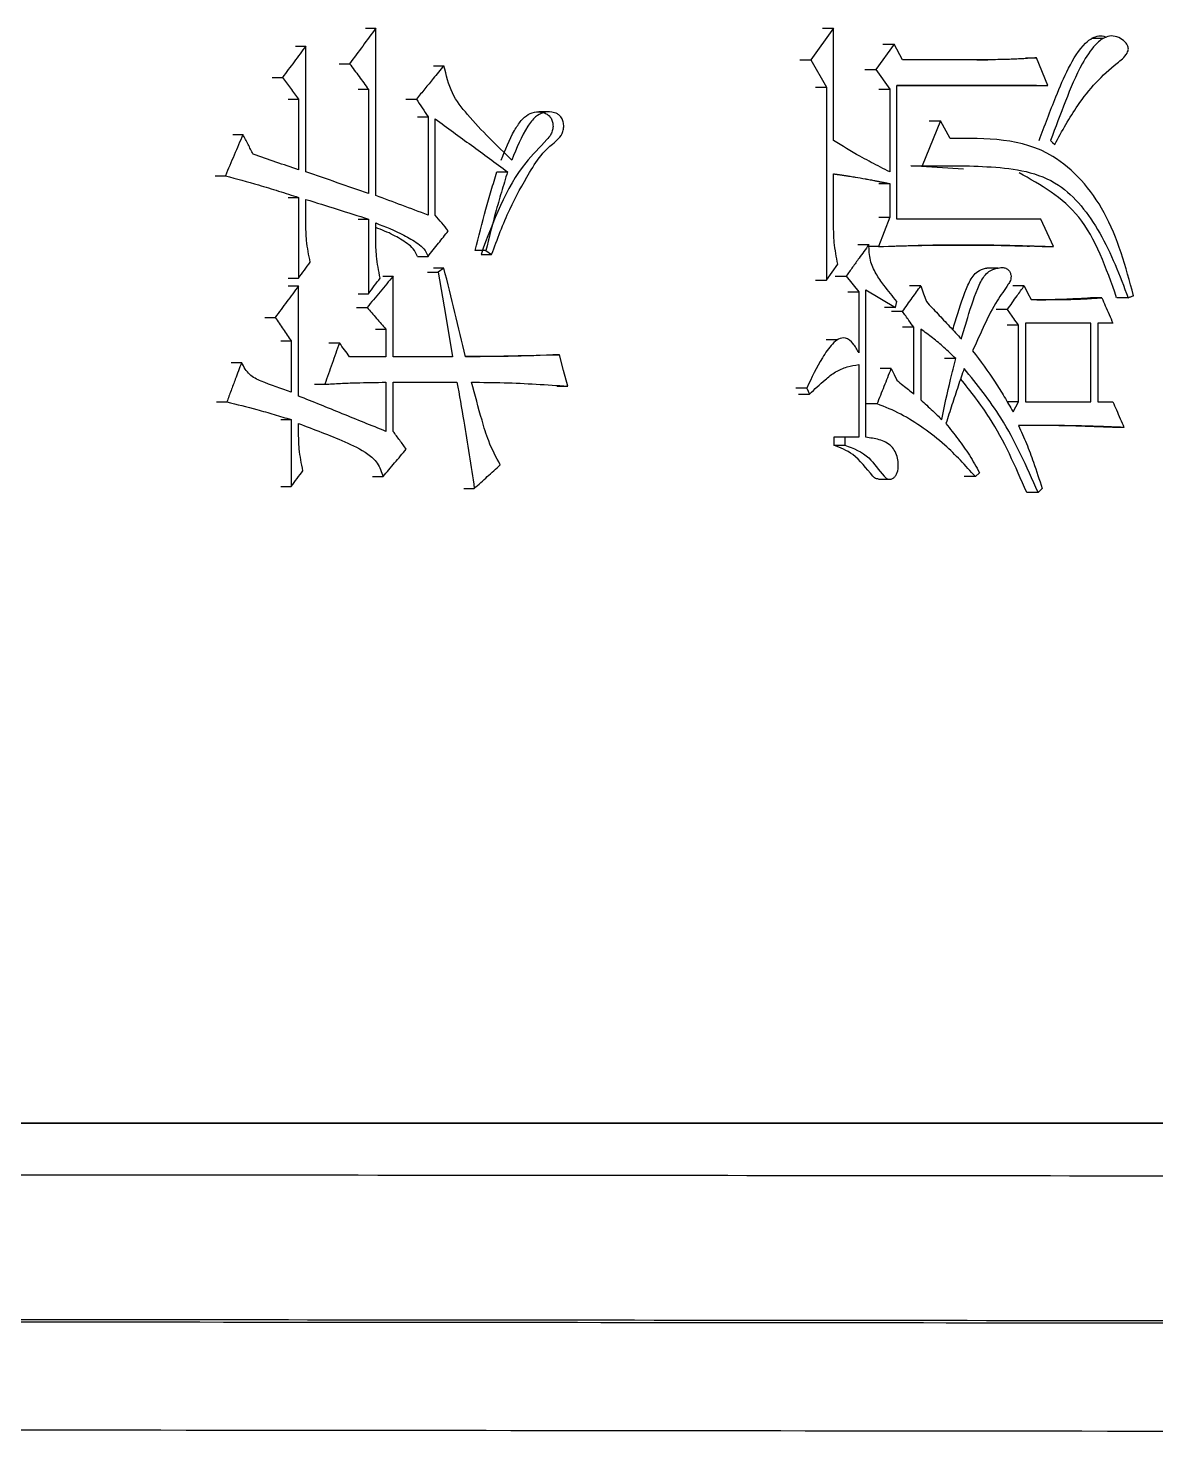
# Model space of a CAD drawing. Header units: millimetres. Extents: x 1852 to 4288, y 681 to 2404.
# Drawn here: x 2945.22 to 2951.42, y 942.27 to 950.06 of the extents above; entities that cross this region are included whole.
import ezdxf

# ---------------------------------------------------------------- set-up
doc = ezdxf.new("R2010")
doc.units = ezdxf.units.MM

msp = doc.modelspace()

# ---------------------------------------------------------------- linework, layer by layer
at = {"color": 7, "linetype": 'Continuous', "lineweight": 25}
for p, q in [((2947.0768, 950.0647), (2947.1342, 950.0647)), ((2947.1342, 949.1452), (2947.1342, 950.0647)), ((2949.6523, 950.0647), (2949.5281, 949.8917)), ((2949.5917, 950.0647), (2949.6523, 950.0647)), ((2949.6523, 949.4481), (2949.6523, 950.0647)), ((2951.134, 950.0081), (2951.0709, 950.008)), ((2946.6926, 949.9674), (2946.7496, 949.9674)), ((2946.7496, 949.2751), (2946.7496, 949.9674)), ((2949.9853, 949.9782), (2949.8848, 949.8376)), ((2949.9242, 949.9782), (2949.9853, 949.9782)), ((2950.0316, 949.8917), (2949.9853, 949.9782)), ((2946.9329, 949.87), (2946.9902, 949.87)), ((2947.4514, 949.8593), (2947.5093, 949.8593)), ((2949.4676, 949.8917), (2949.5281, 949.8917)), ((2949.5281, 949.8917), (2949.6135, 949.7402)), ((2950.5013, 949.8917), (2950.0316, 949.8917)), ((2950.4395, 949.8917), (2950.5013, 949.8917)), ((2950.7073, 949.9025), (2950.7694, 949.9025)), ((2950.8306, 949.751), (2950.7694, 949.9025)), ((2946.5642, 949.7943), (2946.621, 949.7943)), ((2949.8239, 949.8376), (2949.8848, 949.8376)), ((2949.8848, 949.8376), (2949.9621, 949.7294)), ((2947.0942, 949.7294), (2947.0942, 949.1561)), ((2949.553, 949.7402), (2949.6135, 949.7402)), ((2949.6135, 949.7402), (2949.6135, 948.6801)), ((2949.9011, 949.7294), (2949.9621, 949.7294)), ((2949.9621, 949.7294), (2949.9621, 949.2751)), ((2950.0007, 949.751), (2950.8306, 949.751)), ((2950.0007, 949.0155), (2950.0007, 949.751)), ((2950.7681, 949.751), (2950.0007, 949.751)), ((2950.7684, 949.751), (2950.8306, 949.751)), ((2946.6525, 949.6753), (2946.7094, 949.6753)), ((2946.7094, 949.6753), (2946.7094, 949.2859)), ((2947.3001, 949.6753), (2947.3578, 949.6753)), ((2947.3638, 949.5779), (2947.4216, 949.5779)), ((2947.4216, 949.5779), (2947.4216, 949.0371)), ((2947.4615, 949.0371), (2947.4615, 949.5671)), ((2948.0906, 949.6048), (2948.0317, 949.6048)), ((2950.2399, 949.5563), (2950.1397, 949.3075)), ((2950.1785, 949.5563), (2950.2399, 949.5563)), ((2950.2938, 949.459), (2950.2399, 949.5563)), ((2946.3471, 949.4806), (2946.4036, 949.4806)), ((2950.3673, 949.2895), (2950.0781, 949.3075)), ((2950.0784, 949.3075), (2950.1397, 949.3075)), ((2946.2504, 949.2534), (2946.3068, 949.2534)), ((2947.8006, 949.2751), (2947.8589, 949.2751)), ((2949.6523, 948.983), (2949.6523, 949.2643)), ((2949.9011, 949.2102), (2949.9621, 949.2102)), ((2949.9621, 949.2102), (2949.9621, 949.0263)), ((2946.7094, 949.1344), (2946.7094, 948.6909)), ((2946.7496, 948.9938), (2946.7496, 949.1236)), ((2947.0369, 949.0154), (2947.0942, 949.0154)), ((2947.0942, 949.0154), (2947.0942, 948.6044)), ((2947.1342, 948.9073), (2947.1342, 948.9938)), ((2949.9621, 949.0263), (2949.9002, 948.864)), ((2949.9011, 949.0263), (2949.9621, 949.0263)), ((2950.7924, 949.0155), (2950.0007, 949.0155)), ((2950.8612, 948.864), (2950.7924, 949.0155)), ((2947.7399, 948.8424), (2947.6817, 948.8424)), ((2947.7399, 948.8424), (2947.7716, 948.8207)), ((2949.7852, 948.8749), (2949.8461, 948.8749)), ((2949.9002, 948.864), (2949.8393, 948.864)), ((2950.7986, 948.864), (2950.7298, 948.8664)), ((2950.7989, 948.864), (2950.8612, 948.864)), ((2947.3635, 948.8099), (2947.4216, 948.8099)), ((2949.6135, 948.6801), (2949.6756, 948.7667)), ((2947.1726, 948.7017), (2947.2301, 948.7017)), ((2947.2301, 948.2582), (2947.2301, 948.7017)), ((2947.4195, 948.7234), (2947.4774, 948.7234)), ((2947.5093, 948.745), (2947.4514, 948.745)), ((2947.5093, 948.745), (2947.4774, 948.7234)), ((2949.6614, 948.7018), (2949.7221, 948.7018)), ((2949.7221, 948.7018), (2949.7919, 948.6152)), ((2950.5578, 948.7459), (2950.4955, 948.7459)), ((2946.6525, 948.6476), (2946.7094, 948.6476)), ((2946.7094, 948.0419), (2946.7094, 948.6476)), ((2949.553, 948.6801), (2949.6135, 948.6801)), ((2949.7311, 948.6152), (2949.7919, 948.6152)), ((2949.7919, 948.6152), (2949.7919, 948.2799)), ((2949.8306, 948.626), (2949.993, 948.5287)), ((2950.132, 948.6477), (2950.0707, 948.6477)), ((2950.7006, 948.6477), (2950.6385, 948.6477)), ((2947.0289, 948.5287), (2947.0862, 948.5287)), ((2949.993, 948.5287), (2949.932, 948.5287)), ((2949.993, 948.5287), (2950.0007, 948.5611)), ((2951.128, 948.5828), (2951.0654, 948.5828)), ((2946.524, 948.4746), (2946.5808, 948.4746)), ((2950.0316, 948.507), (2949.9705, 948.507)), ((2950.6087, 948.5179), (2950.5467, 948.5179)), ((2947.1327, 948.4097), (2947.1902, 948.4097)), ((2947.1902, 948.4097), (2947.1902, 948.2582)), ((2950.0934, 948.4205), (2950.0322, 948.4205)), ((2950.0934, 948.0527), (2950.0934, 948.4205)), ((2950.132, 948.4097), (2950.132, 948.0203)), ((2950.6699, 948.4313), (2950.608, 948.4313)), ((2950.6699, 948.0095), (2950.6699, 948.4313)), ((2951.0671, 948.4421), (2950.7082, 948.4421)), ((2950.7082, 948.4421), (2950.7082, 948.0095)), ((2951.0043, 948.4421), (2950.7082, 948.4421)), ((2951.0671, 948.4421), (2951.0046, 948.4421)), ((2951.0671, 948.0095), (2951.0671, 948.4421)), ((2951.1889, 948.4421), (2951.1052, 948.4421)), ((2951.1052, 948.4421), (2951.1052, 948.0095)), ((2951.1889, 948.4421), (2951.1262, 948.4421)), ((2946.6124, 948.3448), (2946.6692, 948.3448)), ((2946.6692, 948.3448), (2946.6692, 948.0635)), ((2946.8769, 948.3339), (2946.9341, 948.3339)), ((2949.6733, 948.3511), (2949.6123, 948.3511)), ((2946.3391, 948.2259), (2946.3956, 948.2259)), ((2947.1902, 948.2582), (2946.9902, 948.2582)), ((2947.557, 948.2582), (2947.2301, 948.2582)), ((2947.9494, 948.2641), (2948.0849, 948.269)), ((2948.0849, 948.269), (2948.1439, 948.2691)), ((2949.7919, 948.215), (2949.7919, 947.8147)), ((2950.3245, 948.2474), (2950.263, 948.2474)), ((2949.9698, 948.1933), (2949.9088, 948.1933)), ((2946.7968, 948.1068), (2946.8539, 948.1068)), ((2947.1902, 948.1176), (2947.1902, 947.8472)), ((2947.2301, 948.1176), (2947.5809, 948.1176)), ((2947.2301, 947.8472), (2947.2301, 948.1176)), ((2947.5229, 948.1176), (2947.5809, 948.1176)), ((2948.1326, 948.096), (2948.1913, 948.096)), ((2949.5047, 948.0852), (2949.4443, 948.0852)), ((2949.5047, 948.0852), (2949.5203, 948.0527)), ((2946.2585, 948.0094), (2946.3149, 948.0094)), ((2949.4599, 948.0527), (2949.5203, 948.0527)), ((2950.6699, 948.0095), (2950.608, 948.0095)), ((2950.7082, 948.0095), (2951.0671, 948.0095)), ((2951.1052, 948.0095), (2951.1889, 948.0095)), ((2946.6692, 947.9121), (2946.6692, 947.5443)), ((2946.7094, 947.8472), (2946.7094, 947.8904)), ((2951.2497, 947.8688), (2951.1869, 947.8688)), ((2949.6533, 947.8147), (2949.6533, 947.7715)), ((2949.6533, 947.7715), (2949.7144, 947.7715)), ((2949.7144, 947.8147), (2949.6537, 947.8147)), ((2949.7144, 947.8147), (2949.7144, 947.7715)), ((2949.7919, 947.8147), (2949.7144, 947.8147)), ((2947.1167, 947.5983), (2947.1742, 947.5983)), ((2950.4322, 947.5984), (2950.4552, 947.62)), ((2947.6182, 947.5335), (2947.6763, 947.5335)), ((2949.8989, 947.5837), (2949.9603, 947.5837)), ((2950.7771, 947.5118), (2950.7146, 947.5118)), ((2950.7771, 947.5118), (2950.8, 947.5335))]:
    msp.add_line(p, q, dxfattribs=at)
at = {"color": 7, "linetype": 'Continuous', "lineweight": 25, "flags": 128}
for points in [[(2947.0369, 949.7294), (2947.0654, 949.7294), (2947.0942, 949.7294)], [(2950.8459, 949.4481), (2950.8574, 949.4373), (2950.8688, 949.4265)], [(2946.6525, 949.1344), (2946.6685, 949.1344), (2946.6848, 949.1344), (2946.7094, 949.1344)], [(2947.7134, 948.8207), (2947.7277, 948.8207), (2947.7423, 948.8207), (2947.757, 948.8207), (2947.7716, 948.8207)], [(2946.6525, 948.6909), (2946.6667, 948.6909), (2946.6811, 948.6909), (2946.7094, 948.6909)], [(2947.4774, 948.7234), (2947.5172, 948.4908), (2947.557, 948.2582)], [(2947.0369, 948.6044), (2947.0511, 948.6044), (2947.0657, 948.6044), (2947.0942, 948.6044)], [(2949.8306, 947.8147), (2949.8306, 948.2204), (2949.8306, 948.626)], [(2950.132, 948.6477), (2950.1474, 948.6044), (2950.1628, 948.5611)], [(2950.7006, 948.6477), (2950.7197, 948.6098), (2950.7388, 948.572)], [(2951.2725, 948.5828), (2951.2469, 948.5828), (2951.2282, 948.5828), (2951.2097, 948.5828)], [(2948.1913, 948.096), (2948.1676, 948.1825), (2948.1439, 948.2691)], [(2949.9698, 948.1933), (2949.9853, 948.1609), (2950.0007, 948.1284)], [(2949.8925, 947.9986), (2949.877, 947.9986), (2949.8616, 947.9986), (2949.8316, 947.9986)], [(2950.6393, 947.9554), (2950.6546, 947.9824), (2950.6699, 948.0095)], [(2946.6124, 947.9121), (2946.6268, 947.9121), (2946.6415, 947.9121), (2946.6692, 947.9121)], [(2950.4322, 947.5984), (2950.4095, 947.5984), (2950.3899, 947.5984), (2950.3705, 947.5984)], [(2946.6124, 947.5443), (2946.6266, 947.5443), (2946.641, 947.5443), (2946.6692, 947.5443)]]:
    msp.add_lwpolyline(points, dxfattribs=at)
at = {"color": 7, "linetype": 'Continuous', "lineweight": 25}
for points, knots in [([(2947.1342, 950.0647), (2947.1102, 950.0323), (2947.0622, 949.9674), (2947.0142, 949.9025), (2946.9902, 949.87)], [0, 0, 0, 0, 0.5, 1, 1, 1, 1]), ([(2950.7834, 949.4481), (2950.8134, 949.5287), (2950.8636, 949.6637), (2950.942, 949.8478), (2951.0098, 949.9613), (2951.0735, 950.0128), (2951.1112, 950.0248), (2951.1379, 950.0237), (2951.1501, 950.0161), (2951.1514, 950.0153)], [0, 0, 0, 0, 0.340614, 0.570086, 0.802719, 0.875052, 0.933763, 0.992662, 1, 1, 1, 1]), ([(2950.8688, 949.4265), (2950.9092, 949.4998), (2951.0043, 949.6723), (2951.1477, 949.8277), (2951.2563, 949.9068), (2951.2722, 949.9395), (2951.2744, 949.9509), (2951.273, 949.9623), (2951.2669, 949.9766), (2951.2502, 949.9966), (2951.2205, 950.016), (2951.1809, 950.0268), (2951.1349, 950.0132), (2951.077, 949.9636), (2951.0013, 949.8465), (2950.9265, 949.6637), (2950.8729, 949.5202), (2950.846, 949.4481)], [0, 0, 0, 0, 0.163724, 0.385241, 0.440262, 0.448909, 0.455116, 0.461357, 0.469621, 0.484499, 0.514444, 0.547094, 0.577932, 0.622921, 0.7083, 0.85364, 1, 1, 1, 1]), ([(2946.7496, 949.9674), (2946.7282, 949.9385), (2946.6853, 949.8808), (2946.6424, 949.8231), (2946.621, 949.7943)], [0, 0, 0, 0, 0.5, 1, 1, 1, 1]), ([(2946.9902, 949.87), (2947.0075, 949.8466), (2947.0422, 949.7997), (2947.0769, 949.7528), (2947.0942, 949.7294)], [0, 0, 0, 0, 0.499999, 1, 1, 1, 1]), ([(2947.5093, 949.8592), (2947.4898, 949.8356), (2947.4548, 949.7931), (2947.4044, 949.7318), (2947.3733, 949.6941), (2947.3578, 949.6753)], [0, 0, 0, 0, 0.386049, 0.693024, 1, 1, 1, 1]), ([(2947.8827, 949.34), (2947.7996, 949.42), (2947.6834, 949.532), (2947.5462, 949.7043), (2947.5217, 949.8072), (2947.5093, 949.8592)], [0, 0, 0, 0, 0.553442, 0.773992, 1, 1, 1, 1]), ([(2950.7694, 949.9025), (2950.7429, 949.9006), (2950.6898, 949.8969), (2950.6005, 949.8929), (2950.5376, 949.8921), (2950.5013, 949.8917)], [0, 0, 0, 0, 0.29749, 0.594994, 1, 1, 1, 1]), ([(2946.621, 949.7943), (2946.6357, 949.7744), (2946.6652, 949.7348), (2946.6947, 949.6951), (2946.7094, 949.6753)], [0, 0, 0, 0, 0.499999, 1, 1, 1, 1]), ([(2947.3578, 949.6753), (2947.3685, 949.6591), (2947.3897, 949.6266), (2947.411, 949.5942), (2947.4216, 949.5779)], [0, 0, 0, 0, 0.499999, 1, 1, 1, 1]), ([(2947.4615, 949.5671), (2947.5278, 949.5184), (2947.6605, 949.4211), (2947.7928, 949.3237), (2947.8589, 949.2751)], [0, 0, 0, 0, 0.5, 1, 1, 1, 1]), ([(2947.824, 949.34), (2947.8464, 949.3959), (2947.8773, 949.473), (2947.9302, 949.5559), (2947.9715, 949.5941), (2948.0169, 949.6073), (2948.0546, 949.6034), (2948.0808, 949.5911), (2948.0965, 949.5752), (2948.106, 949.5547), (2948.11, 949.531), (2948.108, 949.5056), (2948.0969, 949.4768), (2948.0442, 949.4187), (2947.8707, 949.2468), (2947.7809, 949.004), (2947.7131, 948.8207)], [0, 0, 0, 0, 0.133499, 0.184051, 0.225722, 0.267722, 0.304937, 0.324851, 0.341374, 0.357927, 0.374455, 0.392764, 0.411749, 0.441496, 0.578283, 1, 1, 1, 1]), ([(2947.7716, 948.8207), (2947.8029, 948.9048), (2947.8617, 949.0628), (2947.9627, 949.2442), (2948.0378, 949.3648), (2948.0935, 949.4179), (2948.1317, 949.4486), (2948.1573, 949.4779), (2948.168, 949.5103), (2948.1688, 949.5371), (2948.1626, 949.5625), (2948.15, 949.5823), (2948.1295, 949.5974), (2948.0975, 949.6066), (2948.055, 949.6043), (2948.0074, 949.5776), (2947.9427, 949.4918), (2947.9083, 949.4047), (2947.8827, 949.34)], [0, 0, 0, 0, 0.197624, 0.371591, 0.471167, 0.521337, 0.556787, 0.592598, 0.61138, 0.630161, 0.649113, 0.666951, 0.682877, 0.711545, 0.752921, 0.793459, 0.846543, 1, 1, 1, 1]), ([(2946.4036, 949.4806), (2946.3875, 949.4427), (2946.3552, 949.367), (2946.323, 949.2913), (2946.3068, 949.2534)], [0, 0, 0, 0, 0.499999, 1, 1, 1, 1]), ([(2946.46, 949.3724), (2946.4506, 949.3904), (2946.4318, 949.4265), (2946.413, 949.4625), (2946.4036, 949.4806)], [0, 0, 0, 0, 0.499998, 1, 1, 1, 1]), ([(2951.3029, 948.5936), (2951.2592, 948.7529), (2951.1741, 949.0634), (2950.8176, 949.4633), (2950.4911, 949.4606), (2950.2938, 949.459)], [0, 0, 0, 0, 0.294377, 0.5735664, 1, 1, 1, 1]), ([(2949.9621, 949.2751), (2949.9281, 949.2923), (2949.8897, 949.3117), (2949.8346, 949.3404), (2949.7642, 949.3775), (2949.7, 949.418), (2949.6523, 949.4481)], [0, 0, 0, 0, 0.3251759, 0.3658227, 0.5284141, 1, 1, 1, 1]), ([(2946.7094, 949.2859), (2946.6679, 949.3003), (2946.5849, 949.3291), (2946.5016, 949.358), (2946.46, 949.3724)], [0, 0, 0, 0, 0.4999992, 1, 1, 1, 1]), ([(2950.1397, 949.3075), (2950.2656, 949.3091), (2950.5171, 949.3122), (2950.885, 949.2603), (2951.135, 948.945), (2951.2261, 948.7051), (2951.2725, 948.5828)], [0, 0, 0, 0, 0.273656, 0.546764, 0.768873, 1, 1, 1, 1]), ([(2946.3068, 949.2534), (2946.3679, 949.2371), (2946.466, 949.2109), (2946.5999, 949.1695), (2946.6729, 949.1461), (2946.7094, 949.1344)], [0, 0, 0, 0, 0.452168, 0.726066, 1, 1, 1, 1]), ([(2947.0942, 949.1561), (2947.0369, 949.1759), (2946.9222, 949.2156), (2946.8071, 949.2552), (2946.7496, 949.2751)], [0, 0, 0, 0, 0.5000002, 1, 1, 1, 1]), ([(2947.6814, 948.8424), (2947.7001, 948.9185), (2947.7274, 949.0294), (2947.7693, 949.1728), (2947.7899, 949.241), (2947.8002, 949.2751)], [0, 0, 0, 0, 0.5221196, 0.7610345, 1, 1, 1, 1]), ([(2947.8589, 949.2751), (2947.8476, 949.2378), (2947.825, 949.1633), (2947.7834, 949.0199), (2947.757, 948.9121), (2947.7399, 948.8424)], [0, 0, 0, 0, 0.260983, 0.521979, 1, 1, 1, 1]), ([(2949.6523, 949.2643), (2949.6546, 949.2639), (2949.6592, 949.2633), (2949.6648, 949.2625), (2949.6705, 949.2616), (2949.6751, 949.261), (2949.6797, 949.2603), (2949.6842, 949.2597), (2949.6888, 949.259), (2949.6945, 949.2582), (2949.699, 949.2575), (2949.7047, 949.2566), (2949.7104, 949.2558), (2949.7172, 949.2548), (2949.724, 949.2538), (2949.7309, 949.2527), (2949.7377, 949.2517), (2949.7513, 949.2495), (2949.7809, 949.2448), (2949.8103, 949.2396), (2949.833, 949.2354), (2949.842, 949.2338), (2949.8511, 949.2321), (2949.8624, 949.2299), (2949.8714, 949.2282), (2949.8805, 949.2264), (2949.8872, 949.2251), (2949.8929, 949.224), (2949.8985, 949.2229), (2949.9031, 949.222), (2949.9076, 949.2211), (2949.9121, 949.2202), (2949.9166, 949.2193), (2949.9222, 949.2182), (2949.9268, 949.2173), (2949.9324, 949.2161), (2949.9369, 949.2152), (2949.9414, 949.2143), (2949.9459, 949.2134), (2949.9505, 949.2125), (2949.9562, 949.2114), (2949.9597, 949.2106), (2949.9621, 949.2102)], [0, 0, 0, 0, 0.0219516, 0.0439031, 0.0548788, 0.0768302, 0.0878059, 0.0987817, 0.1207331, 0.1317088, 0.1536602, 0.164636, 0.1865874, 0.2085388, 0.2304903, 0.2524417, 0.2743931, 0.2963446, 0.3841508, 0.5597666, 0.581718, 0.6036694, 0.6475723, 0.6695238, 0.7134267, 0.7353781, 0.7573295, 0.779281, 0.7902567, 0.8122081, 0.8231838, 0.8341595, 0.856111, 0.8670867, 0.8890381, 0.9000138, 0.9219653, 0.932941, 0.9439167, 0.9658681, 0.9768438, 1, 1, 1, 1]), ([(2951.2094, 948.5828), (2951.1519, 948.746), (2951.0404, 949.0628), (2950.7927, 949.2027), (2950.6726, 949.2705)], [0, 0, 0, 0, 0.515406, 1, 1, 1, 1]), ([(2946.7496, 949.1236), (2946.8071, 949.1056), (2946.9222, 949.0695), (2947.0369, 949.0335), (2947.0942, 949.0154)], [0, 0, 0, 0, 0.5, 1, 1, 1, 1]), ([(2947.4216, 949.0371), (2947.3738, 949.0551), (2947.2781, 949.0912), (2947.1822, 949.1272), (2947.1342, 949.1452)], [0, 0, 0, 0, 0.5, 1, 1, 1, 1]), ([(2946.7737, 948.7775), (2946.7657, 948.8172), (2946.7514, 948.8884), (2946.7501, 948.9615), (2946.7496, 948.9938)], [0, 0, 0, 0, 0.558835, 1, 1, 1, 1]), ([(2947.1342, 948.9938), (2947.1865, 948.9736), (2947.2662, 948.9428), (2947.3525, 948.8909), (2947.4011, 948.8542), (2947.4147, 948.8248), (2947.4216, 948.8099)], [0, 0, 0, 0, 0.494008, 0.754052, 0.875824, 1, 1, 1, 1]), ([(2947.5331, 948.9505), (2947.5212, 948.965), (2947.4973, 948.9938), (2947.4734, 949.0227), (2947.4615, 949.0371)], [0, 0, 0, 0, 0.500001, 1, 1, 1, 1]), ([(2947.3635, 948.8099), (2947.3566, 948.8248), (2947.3431, 948.8542), (2947.2945, 948.8909), (2947.2268, 948.9325), (2947.1668, 948.9561), (2947.1342, 948.9689)], [0, 0, 0, 0, 0.152424, 0.301831, 0.620832, 1, 1, 1, 1]), ([(2947.4216, 948.8099), (2947.4312, 948.8219), (2947.4503, 948.846), (2947.4875, 948.8929), (2947.5151, 948.9278), (2947.5331, 948.9505)], [0, 0, 0, 0, 0.257094, 0.514188, 1, 1, 1, 1]), ([(2949.6756, 948.7667), (2949.6679, 948.8064), (2949.6541, 948.8776), (2949.6529, 948.9507), (2949.6523, 948.983)], [0, 0, 0, 0, 0.558835, 1, 1, 1, 1]), ([(2947.1582, 948.6909), (2947.1503, 948.7307), (2947.136, 948.8018), (2947.1348, 948.875), (2947.1342, 948.9073)], [0, 0, 0, 0, 0.558835, 1, 1, 1, 1]), ([(2949.8461, 948.8748), (2949.8282, 948.8499), (2949.7986, 948.8086), (2949.7573, 948.7509), (2949.7339, 948.7181), (2949.7221, 948.7018)], [0, 0, 0, 0, 0.432628, 0.7163138, 1, 1, 1, 1]), ([(2950.0007, 948.5611), (2949.9768, 948.591), (2949.9373, 948.6404), (2949.8844, 948.7124), (2949.8504, 948.7881), (2949.8475, 948.8457), (2949.8461, 948.8748)], [0, 0, 0, 0, 0.334385, 0.552202, 0.773272, 1, 1, 1, 1]), ([(2949.9002, 948.864), (2949.9726, 948.8666), (2950.1173, 948.8718), (2950.2795, 948.8746), (2950.3718, 948.8745), (2950.3943, 948.8744), (2950.401, 948.8743), (2950.4078, 948.8743), (2950.4145, 948.8743), (2950.4213, 948.8742), (2950.4303, 948.8741), (2950.4393, 948.8741), (2950.4483, 948.874), (2950.455, 948.8739), (2950.4617, 948.8738), (2950.4685, 948.8737), (2950.4752, 948.8736), (2950.482, 948.8736), (2950.4909, 948.8734), (2950.4999, 948.8733), (2950.5089, 948.8732), (2950.5156, 948.873), (2950.5224, 948.8729), (2950.5291, 948.8728), (2950.5359, 948.8727), (2950.5426, 948.8726), (2950.5493, 948.8724), (2950.5561, 948.8723), (2950.565, 948.8721), (2950.574, 948.8719), (2950.583, 948.8718), (2950.5897, 948.8716), (2950.5964, 948.8715), (2950.6032, 948.8713), (2950.6099, 948.8712), (2950.6166, 948.871), (2950.6256, 948.8708), (2950.6346, 948.8706), (2950.6435, 948.8703), (2950.6502, 948.8702), (2950.657, 948.87), (2950.6637, 948.8698), (2950.6704, 948.8696), (2950.6771, 948.8695), (2950.6839, 948.8693), (2950.6906, 948.8691), (2950.6995, 948.8688), (2950.7085, 948.8686), (2950.7174, 948.8683), (2950.7242, 948.8682), (2950.7309, 948.868), (2950.7376, 948.8678), (2950.7443, 948.8676), (2950.751, 948.8674), (2950.76, 948.8671), (2950.7689, 948.8668), (2950.7779, 948.8666), (2950.7846, 948.8664), (2950.7913, 948.8662), (2950.798, 948.866), (2950.8047, 948.8658), (2950.8114, 948.8656), (2950.8181, 948.8653), (2950.8271, 948.8651), (2950.836, 948.8648), (2950.845, 948.8645), (2950.8526, 948.8643), (2950.858, 948.8641), (2950.8612, 948.864)], [0, 0, 0, 0, 0.2246902, 0.4493888, 0.5055613, 0.5125828, 0.5196044, 0.5266259, 0.5336475, 0.540669, 0.5476905, 0.5617336, 0.5687552, 0.5757767, 0.5827982, 0.5898198, 0.5968413, 0.6038628, 0.6108844, 0.6249275, 0.631949, 0.6389705, 0.6459921, 0.6530136, 0.6600352, 0.6670567, 0.6740782, 0.6810998, 0.6881213, 0.7021644, 0.7091859, 0.7162075, 0.723229, 0.7302506, 0.7372721, 0.7442936, 0.7513152, 0.7653583, 0.7723798, 0.7794013, 0.7864229, 0.7934444, 0.800466, 0.8074875, 0.814509, 0.8215306, 0.8285521, 0.8425952, 0.8496167, 0.8566383, 0.8636598, 0.8706814, 0.8777029, 0.8847244, 0.891746, 0.9057891, 0.9128106, 0.9198321, 0.9268537, 0.9338752, 0.9408967, 0.9479183, 0.9549398, 0.9619614, 0.9760044, 0.983026, 0.9900475, 1, 1, 1, 1]), ([(2949.9766, 948.8667), (2949.9853, 948.867), (2950.0635, 948.8694), (2950.3165, 948.8743), (2950.536, 948.8714), (2950.6596, 948.8686), (2950.7053, 948.8674), (2950.7237, 948.8668), (2950.7294, 948.8666), (2950.7297, 948.8666), (2950.7299, 948.8666)], [0, 0, 0, 0, 0.05514, 0.498585, 0.766188, 0.892547, 0.95596, 0.964089, 0.972518, 1, 1, 1, 1]), ([(2946.7094, 948.6909), (2946.7201, 948.7053), (2946.7416, 948.7342), (2946.763, 948.763), (2946.7737, 948.7775)], [0, 0, 0, 0, 0.5, 1, 1, 1, 1]), ([(2947.2301, 948.7017), (2947.2062, 948.6729), (2947.1582, 948.6152), (2947.1102, 948.5575), (2947.0862, 948.5287)], [0, 0, 0, 0, 0.5, 1, 1, 1, 1]), ([(2947.0942, 948.6044), (2947.1049, 948.6188), (2947.1262, 948.6476), (2947.1476, 948.6765), (2947.1582, 948.6909)], [0, 0, 0, 0, 0.5, 1, 1, 1, 1]), ([(2947.6286, 948.2582), (2947.6087, 948.3394), (2947.569, 948.5016), (2947.5292, 948.6639), (2947.5093, 948.745)], [0, 0, 0, 0, 0.5, 1, 1, 1, 1]), ([(2950.3082, 948.4059), (2950.3124, 948.4205), (2950.335, 948.4978), (2950.3673, 948.599), (2950.41, 948.6942), (2950.4478, 948.7323), (2950.4758, 948.7429), (2950.4931, 948.745), (2950.4953, 948.7453)], [0, 0, 0, 0, 0.106522, 0.565835, 0.752734, 0.847216, 0.981134, 1, 1, 1, 1]), ([(2950.3553, 948.3556), (2950.3645, 948.387), (2950.3918, 948.4811), (2950.4292, 948.5992), (2950.4721, 948.6941), (2950.51, 948.7328), (2950.5457, 948.744), (2950.5768, 948.7497), (2950.5977, 948.747), (2950.6122, 948.7384), (2950.6222, 948.7254), (2950.628, 948.7092), (2950.6291, 948.6923), (2950.6245, 948.6735), (2950.5975, 948.6319), (2950.5157, 948.5202), (2950.4621, 948.3862), (2950.4181, 948.2935), (2950.4167, 948.2908)], [0, 0, 0, 0, 0.09118, 0.273688, 0.348082, 0.385671, 0.439079, 0.473308, 0.494951, 0.511315, 0.527714, 0.54364, 0.558961, 0.57304, 0.596062, 0.704689, 0.991099, 1, 1, 1, 1]), ([(2946.7094, 948.6476), (2946.688, 948.6188), (2946.6451, 948.5611), (2946.6022, 948.5034), (2946.5808, 948.4746)], [0, 0, 0, 0, 0.5, 1, 1, 1, 1]), ([(2950.0316, 948.507), (2950.0405, 948.5195), (2950.0584, 948.5445), (2950.0918, 948.5914), (2950.1163, 948.6258), (2950.132, 948.6477)], [0, 0, 0, 0, 0.266242, 0.532485, 1, 1, 1, 1]), ([(2950.6087, 948.5179), (2950.6175, 948.5303), (2950.6352, 948.5553), (2950.6658, 948.5986), (2950.6876, 948.6294), (2950.7006, 948.6477)], [0, 0, 0, 0, 0.2884292, 0.5768584, 1, 1, 1, 1]), ([(2947.0862, 948.5287), (2947.1036, 948.5088), (2947.1382, 948.4692), (2947.1729, 948.4295), (2947.1902, 948.4097)], [0, 0, 0, 0, 0.499998, 1, 1, 1, 1]), ([(2950.1628, 948.5611), (2950.1837, 948.5389), (2950.2262, 948.4935), (2950.2904, 948.425), (2950.3337, 948.3787), (2950.3553, 948.3556)], [0, 0, 0, 0, 0.32488, 0.66244, 1, 1, 1, 1]), ([(2950.7387, 948.5722), (2950.7612, 948.5722), (2950.827, 948.5723), (2950.9359, 948.5756), (2951.0221, 948.5804), (2951.0651, 948.5828)], [0, 0, 0, 0, 0.2062791, 0.6030627, 1, 1, 1, 1]), ([(2950.7388, 948.572), (2950.7821, 948.5719), (2950.8281, 948.5718), (2950.8767, 948.5723), (2950.8848, 948.5723), (2950.8929, 948.5724), (2950.901, 948.5726), (2950.9078, 948.5727), (2950.9145, 948.5728), (2950.9199, 948.5729), (2950.9267, 948.573), (2950.9334, 948.5731), (2950.9442, 948.5734), (2950.955, 948.5736), (2950.9658, 948.574), (2950.9739, 948.5742), (2950.982, 948.5745), (2950.9927, 948.5749), (2951.0022, 948.5752), (2951.0116, 948.5756), (2951.017, 948.5759), (2951.0237, 948.5762), (2951.0305, 948.5765), (2951.0412, 948.5771), (2951.052, 948.5777), (2951.0655, 948.5785), (2951.0762, 948.5792), (2951.0897, 948.5801), (2951.1004, 948.5808), (2951.1141, 948.5818), (2951.1224, 948.5824), (2951.128, 948.5828)], [0, 0, 0, 0, 0.332695, 0.353489, 0.374282, 0.395075, 0.415869, 0.436662, 0.447059, 0.467852, 0.478249, 0.499042, 0.519836, 0.561422, 0.582216, 0.603009, 0.623803, 0.644596, 0.686183, 0.69658, 0.717373, 0.72777, 0.748563, 0.769356, 0.810943, 0.831737, 0.873323, 0.894117, 0.935704, 0.956497, 1, 1, 1, 1]), ([(2951.128, 948.5828), (2951.1344, 948.5681), (2951.1477, 948.5373), (2951.168, 948.4904), (2951.182, 948.4582), (2951.1889, 948.4421)], [0, 0, 0, 0, 0.313727, 0.656864, 1, 1, 1, 1]), ([(2951.2725, 948.5828), (2951.2776, 948.5846), (2951.2877, 948.5882), (2951.2978, 948.5918), (2951.3029, 948.5936)], [0, 0, 0, 0, 0.499988, 1, 1, 1, 1]), ([(2946.5808, 948.4746), (2946.5955, 948.4529), (2946.625, 948.4097), (2946.6545, 948.3664), (2946.6692, 948.3448)], [0, 0, 0, 0, 0.499998, 1, 1, 1, 1]), ([(2950.0934, 948.4205), (2950.0845, 948.433), (2950.0697, 948.4537), (2950.0492, 948.4825), (2950.0375, 948.4989), (2950.0316, 948.507)], [0, 0, 0, 0, 0.432649, 0.716324, 1, 1, 1, 1]), ([(2950.6699, 948.4313), (2950.6611, 948.4438), (2950.6465, 948.4645), (2950.626, 948.4933), (2950.6145, 948.5097), (2950.6087, 948.5179)], [0, 0, 0, 0, 0.432649, 0.716324, 1, 1, 1, 1]), ([(2950.3245, 948.2474), (2950.3031, 948.2683), (2950.2619, 948.3085), (2950.1974, 948.3624), (2950.1538, 948.3939), (2950.132, 948.4097)], [0, 0, 0, 0, 0.349925, 0.674457, 1, 1, 1, 1]), ([(2946.9341, 948.3339), (2946.9207, 948.2961), (2946.894, 948.2204), (2946.8673, 948.1446), (2946.8539, 948.1068)], [0, 0, 0, 0, 0.499999, 1, 1, 1, 1]), ([(2946.9902, 948.2582), (2946.9808, 948.2708), (2946.9621, 948.2961), (2946.9435, 948.3213), (2946.9341, 948.3339)], [0, 0, 0, 0, 0.500001, 1, 1, 1, 1]), ([(2949.7919, 948.2799), (2949.7821, 948.2972), (2949.763, 948.3312), (2949.7224, 948.3658), (2949.6776, 948.3587), (2949.6341, 948.3182), (2949.5724, 948.2294), (2949.5317, 948.1425), (2949.5047, 948.0852)], [0, 0, 0, 0, 0.121652, 0.238643, 0.329835, 0.425879, 0.621221, 1, 1, 1, 1]), ([(2950.4168, 948.2908), (2950.4593, 948.2345), (2950.5205, 948.1535), (2950.5916, 948.0382), (2950.6234, 947.983), (2950.6393, 947.9554)], [0, 0, 0, 0, 0.5323403, 0.7660465, 1, 1, 1, 1]), ([(2946.3956, 948.2258), (2946.3841, 948.1951), (2946.365, 948.1437), (2946.3381, 948.0716), (2946.3226, 948.0302), (2946.3149, 948.0094)], [0, 0, 0, 0, 0.425233, 0.712616, 1, 1, 1, 1]), ([(2946.6692, 948.0635), (2946.6141, 948.0823), (2946.5371, 948.1084), (2946.4358, 948.1534), (2946.4091, 948.2015), (2946.3956, 948.2258)], [0, 0, 0, 0, 0.554938, 0.7747379, 1, 1, 1, 1]), ([(2948.1439, 948.2691), (2948.0503, 948.2651), (2947.9542, 948.261), (2947.8554, 948.2595), (2947.8481, 948.2594), (2947.8408, 948.2593), (2947.8335, 948.2592), (2947.8262, 948.2591), (2947.8189, 948.259), (2947.8116, 948.259), (2947.8043, 948.2589), (2947.7945, 948.2588), (2947.7848, 948.2587), (2947.775, 948.2586), (2947.7677, 948.2586), (2947.7604, 948.2586), (2947.7531, 948.2585), (2947.7458, 948.2585), (2947.7384, 948.2585), (2947.7311, 948.2584), (2947.7214, 948.2584), (2947.7116, 948.2584), (2947.7019, 948.2583), (2947.6945, 948.2583), (2947.6872, 948.2583), (2947.6799, 948.2583), (2947.6726, 948.2583), (2947.6652, 948.2583), (2947.6579, 948.2583), (2947.6506, 948.2583), (2947.6408, 948.2582), (2947.6335, 948.2582), (2947.6286, 948.2582)], [0, 0, 0, 0, 0.54643, 0.560604, 0.574777, 0.588951, 0.603124, 0.617298, 0.631471, 0.645645, 0.659818, 0.673992, 0.702338, 0.716512, 0.730685, 0.744859, 0.759032, 0.773206, 0.787379, 0.801553, 0.815726, 0.844073, 0.858247, 0.87242, 0.886594, 0.900767, 0.914941, 0.929114, 0.943288, 0.957461, 0.971635, 1, 1, 1, 1]), ([(2947.9497, 948.2635), (2947.9483, 948.2634), (2947.9426, 948.2632), (2947.888, 948.2615), (2947.8012, 948.2596), (2947.7095, 948.2587), (2947.6563, 948.2585), (2947.634, 948.2584), (2947.6286, 948.2584)], [0, 0, 0, 0, 0.035118, 0.139502, 0.536343, 0.82284, 0.957086, 1, 1, 1, 1]), ([(2949.5203, 948.0527), (2949.5484, 948.0792), (2949.5946, 948.1227), (2949.6622, 948.1773), (2949.7262, 948.2041), (2949.77, 948.2114), (2949.7919, 948.215)], [0, 0, 0, 0, 0.34464, 0.565757, 0.783533, 1, 1, 1, 1]), ([(2950.2476, 947.9121), (2950.2628, 947.9862), (2950.286, 948.0989), (2950.3147, 948.2095), (2950.3245, 948.2474)], [0, 0, 0, 0, 0.65698, 1, 1, 1, 1]), ([(2949.8925, 947.9986), (2949.9054, 948.0311), (2949.9312, 948.096), (2949.957, 948.1609), (2949.9698, 948.1933)], [0, 0, 0, 0, 0.5, 1, 1, 1, 1]), ([(2950.3707, 948.1933), (2950.3595, 948.1612), (2950.3366, 948.0951), (2950.3032, 947.9942), (2950.2815, 947.925), (2950.2707, 947.8905)], [0, 0, 0, 0, 0.320379, 0.660141, 1, 1, 1, 1]), ([(2950.7146, 947.5118), (2950.6526, 947.6541), (2950.5527, 947.8832), (2950.4065, 948.0667), (2950.351, 948.1363)], [0, 0, 0, 0, 0.62094, 1, 1, 1, 1]), ([(2950.7771, 947.5118), (2950.7144, 947.6536), (2950.6033, 947.9048), (2950.4413, 948.1057), (2950.3707, 948.1933)], [0, 0, 0, 0, 0.56421, 1, 1, 1, 1]), ([(2946.8539, 948.1068), (2946.8825, 948.1084), (2946.9397, 948.1115), (2947.0518, 948.116), (2947.1353, 948.117), (2947.1902, 948.1176)], [0, 0, 0, 0, 0.2547769, 0.5095601, 1, 1, 1, 1]), ([(2947.5809, 948.1176), (2947.5936, 948.0465), (2947.6172, 947.914), (2947.6485, 947.7191), (2947.667, 947.5954), (2947.6763, 947.5335)], [0, 0, 0, 0, 0.366425, 0.683185, 1, 1, 1, 1]), ([(2947.6604, 948.1176), (2947.7203, 948.1171), (2947.839, 948.1162), (2948.0159, 948.1078), (2948.1328, 948.0999), (2948.1913, 948.096)], [0, 0, 0, 0, 0.337206, 0.668546, 1, 1, 1, 1]), ([(2947.819, 947.6631), (2947.7961, 947.7059), (2947.7549, 947.783), (2947.7094, 947.9397), (2947.6795, 948.048), (2947.6604, 948.1176)], [0, 0, 0, 0, 0.308167, 0.555958, 1, 1, 1, 1]), ([(2950.0007, 948.1284), (2950.0119, 948.1193), (2950.0329, 948.1021), (2950.0638, 948.0769), (2950.0835, 948.0608), (2950.0934, 948.0527)], [0, 0, 0, 0, 0.361282, 0.680641, 1, 1, 1, 1]), ([(2946.3149, 948.0094), (2946.3702, 947.996), (2946.4573, 947.9748), (2946.5751, 947.9406), (2946.6379, 947.9216), (2946.6692, 947.9121)], [0, 0, 0, 0, 0.465077, 0.732516, 1, 1, 1, 1]), ([(2947.1902, 947.8472), (2947.1102, 947.8796), (2946.9503, 947.9445), (2946.7897, 948.0094), (2946.7094, 948.0419)], [0, 0, 0, 0, 0.5, 1, 1, 1, 1]), ([(2950.4322, 947.5984), (2950.3776, 947.6589), (2950.2882, 947.7582), (2950.1468, 947.8661), (2950.0239, 947.9465), (2949.9362, 947.9813), (2949.8925, 947.9986)], [0, 0, 0, 0, 0.34436, 0.564684, 0.783385, 1, 1, 1, 1]), ([(2950.132, 948.0203), (2950.143, 948.0104), (2950.165, 947.9908), (2950.2038, 947.9552), (2950.231, 947.9284), (2950.2476, 947.9121)], [0, 0, 0, 0, 0.2809208, 0.5618542, 1, 1, 1, 1]), ([(2951.1889, 948.0095), (2951.1953, 947.9948), (2951.2086, 947.964), (2951.2289, 947.9171), (2951.2428, 947.8849), (2951.2497, 947.8688)], [0, 0, 0, 0, 0.313727, 0.656864, 1, 1, 1, 1]), ([(2946.7094, 947.8904), (2946.7946, 947.8585), (2946.9243, 947.8098), (2947.0708, 947.7417), (2947.1479, 947.6759), (2947.1653, 947.6245), (2947.1742, 947.5984)], [0, 0, 0, 0, 0.4936188, 0.7520723, 0.8741797, 1, 1, 1, 1]), ([(2946.7335, 947.6308), (2946.7255, 947.6706), (2946.7112, 947.7417), (2946.71, 947.8149), (2946.7094, 947.8472)], [0, 0, 0, 0, 0.5588349, 1, 1, 1, 1]), ([(2947.302, 947.7498), (2947.29, 947.766), (2947.2661, 947.7985), (2947.2421, 947.8309), (2947.2301, 947.8472)], [0, 0, 0, 0, 0.500002, 1, 1, 1, 1]), ([(2950.2707, 947.8905), (2950.2932, 947.8618), (2950.3376, 947.8054), (2950.4011, 947.7169), (2950.4371, 947.6524), (2950.4552, 947.62)], [0, 0, 0, 0, 0.338451, 0.66812, 1, 1, 1, 1]), ([(2951.2497, 947.8688), (2951.2413, 947.8692), (2951.2246, 947.8699), (2951.2036, 947.8707), (2951.1868, 947.8714), (2951.1742, 947.8719), (2951.1637, 947.8723), (2951.1532, 947.8727), (2951.1385, 947.8732), (2951.1175, 947.874), (2951.0965, 947.8747), (2951.0755, 947.8754), (2951.0587, 947.8759), (2951.0376, 947.8765), (2951.0208, 947.877), (2950.9997, 947.8775), (2950.9829, 947.8779), (2950.9661, 947.8782), (2950.9492, 947.8785), (2950.9324, 947.8787), (2950.9113, 947.879), (2950.8965, 947.8792), (2950.8818, 947.8793), (2950.8733, 947.8794), (2950.8628, 947.8794), (2950.8544, 947.8795), (2950.8459, 947.8795), (2950.8375, 947.8796), (2950.8291, 947.8796), (2950.8185, 947.8797), (2950.8101, 947.8797), (2950.7995, 947.8797), (2950.7911, 947.8797), (2950.7805, 947.8797), (2950.7721, 947.8797), (2950.7636, 947.8797), (2950.7552, 947.8797), (2950.7467, 947.8797), (2950.7362, 947.8797), (2950.7277, 947.8797), (2950.7171, 947.8797), (2950.7097, 947.8797), (2950.7034, 947.8797), (2950.6992, 947.8797), (2950.695, 947.8797), (2950.6897, 947.8797), (2950.6854, 947.8797), (2950.6804, 947.8797), (2950.6756, 947.8797), (2950.6718, 947.8796), (2950.6699, 947.8796)], [0, 0, 0, 0, 0.043584, 0.087168, 0.10896, 0.130753, 0.152545, 0.163441, 0.185233, 0.228817, 0.272401, 0.294193, 0.337777, 0.35957, 0.403154, 0.424946, 0.46853, 0.490322, 0.512114, 0.555698, 0.577491, 0.621075, 0.631971, 0.653763, 0.664659, 0.686451, 0.697347, 0.708243, 0.730035, 0.740931, 0.762723, 0.773619, 0.795412, 0.806308, 0.8281, 0.838996, 0.849892, 0.871684, 0.88258, 0.904372, 0.915268, 0.93706, 0.942508, 0.947956, 0.958852, 0.9643, 0.975196, 0.980644, 0.990322, 1, 1, 1, 1]), ([(2950.6699, 947.8796), (2950.6848, 947.8467), (2950.7144, 947.7807), (2950.7569, 947.6646), (2950.7842, 947.5815), (2950.8, 947.5335)], [0, 0, 0, 0, 0.2966073, 0.5932554, 1, 1, 1, 1]), ([(2951.1867, 947.8688), (2951.1195, 947.8717), (2950.9898, 947.8771), (2950.8175, 947.8798), (2950.7122, 947.8796), (2950.67, 947.8796)], [0, 0, 0, 0, 0.391116, 0.75565, 1, 1, 1, 1]), ([(2947.1742, 947.5983), (2947.1955, 947.6236), (2947.2381, 947.6741), (2947.2807, 947.7246), (2947.302, 947.7498)], [0, 0, 0, 0, 0.5, 1, 1, 1, 1]), ([(2949.8981, 947.5856), (2949.8945, 947.5854), (2949.8834, 947.5849), (2949.8356, 947.637), (2949.7737, 947.7247), (2949.6898, 947.7573), (2949.6533, 947.7715)], [0, 0, 0, 0, 0.036121, 0.112712, 0.61418, 1, 1, 1, 1]), ([(2949.7144, 947.7715), (2949.7614, 947.7537), (2949.8466, 947.7216), (2949.9045, 947.6251), (2949.9477, 947.5836), (2949.9681, 947.5829), (2949.9837, 947.5912), (2949.9952, 947.6037), (2950.0055, 947.627), (2950.0101, 947.6606), (2950.0056, 947.7007), (2949.992, 947.7365), (2949.9616, 947.7797), (2949.9031, 947.805), (2949.8547, 947.8115), (2949.8306, 947.8147)], [0, 0, 0, 0, 0.230957, 0.41792, 0.453924, 0.487897, 0.511171, 0.535166, 0.56028, 0.61217, 0.662892, 0.713404, 0.762519, 0.88154, 1, 1, 1, 1]), ([(2946.6692, 947.5443), (2946.68, 947.5587), (2946.7014, 947.5876), (2946.7228, 947.6164), (2946.7335, 947.6308)], [0, 0, 0, 0, 0.5, 1, 1, 1, 1]), ([(2947.6763, 947.5335), (2947.7001, 947.5551), (2947.7477, 947.5983), (2947.7953, 947.6415), (2947.819, 947.6631)], [0, 0, 0, 0, 0.5, 1, 1, 1, 1]), ([(2955.6616, 944.0414), (2954.9245, 944.0414), (2953.2705, 944.0414), (2949.4208, 944.0413), (2945.181, 944.0413), (2939.5804, 944.0413), (2933.7285, 944.0412), (2927.5971, 944.0411), (2921.2018, 944.0411), (2917.2079, 944.041), (2914.5037, 944.041)], [0, 0, 0, 0, 0.0675233, 0.1515081, 0.3196482, 0.4036328, 0.5717715, 0.7399066, 0.8238912, 1, 1, 1, 1]), ([(2914.6119, 944.041), (2915.2582, 944.041), (2918.4935, 944.0411), (2924.2455, 944.0411), (2930.4451, 944.0412), (2936.4545, 944.0412), (2941.0939, 944.0413), (2946.6312, 944.0413), (2950.8396, 944.0414), (2955.774, 944.0414), (2960.3717, 944.0414), (2964.4668, 944.0415), (2968.1484, 944.0415), (2970.7569, 944.0416), (2973.567, 944.0416), (2975.4373, 944.0417), (2977.4656, 944.0418), (2978.2219, 944.0419), (2978.7506, 944.0419)], [0, 0, 0, 0, 0.020124, 0.100733, 0.181328, 0.221587, 0.302184, 0.342442, 0.423039, 0.463298, 0.543894, 0.624491, 0.664749, 0.745346, 0.785604, 0.8662, 0.906458, 1, 1, 1, 1]), ([(2907.4729, 943.773), (2908.7452, 943.7729), (2911.0715, 943.7729), (2914.435, 943.7724), (2917.5681, 943.7719), (2920.6843, 943.7712), (2923.778, 943.7702), (2926.8435, 943.7691), (2929.875, 943.7678), (2934.129, 943.7657), (2939.6694, 943.7624), (2946.4133, 943.7572), (2953.1409, 943.7505), (2958.8619, 943.7431), (2963.5824, 943.7355), (2967.3852, 943.7281), (2970.8193, 943.7199), (2973.7777, 943.7108), (2976.2311, 943.7011), (2977.2767, 943.6943), (2977.8085, 943.6908)], [0, 0, 0, 0, 0.037781, 0.069081, 0.100468, 0.131943, 0.163506, 0.195157, 0.226895, 0.258722, 0.330934, 0.408983, 0.49287, 0.582593, 0.645672, 0.711347, 0.779618, 0.850484, 0.923944, 1, 1, 1, 1]), ([(2978.5645, 942.8917), (2978.0648, 942.8949), (2977.079, 942.9014), (2974.7984, 942.9107), (2972.0377, 942.9194), (2968.8093, 942.9274), (2965.1986, 942.9347), (2960.6526, 942.9424), (2955.0495, 942.9501), (2948.3308, 942.9573), (2941.4281, 942.9631), (2934.4986, 942.9676), (2927.6746, 942.9708), (2921.0646, 942.9731), (2914.7547, 942.9744), (2910.2504, 942.9748), (2907.8676, 942.9749), (2907.4729, 942.9749)], [0, 0, 0, 0, 0.07139, 0.140843, 0.208359, 0.273937, 0.337578, 0.399281, 0.488173, 0.572709, 0.652888, 0.72871, 0.800173, 0.867277, 0.930021, 0.988406, 1, 1, 1, 1]), ([(2979.1013, 942.8777), (2978.3765, 942.8822), (2976.9267, 942.8914), (2973.1364, 942.9043), (2968.2383, 942.9163), (2962.1977, 942.9273), (2955.1497, 942.937), (2947.2068, 942.9453), (2938.5071, 942.952), (2929.2002, 942.9571), (2920.7584, 942.9599), (2913.4783, 942.9612), (2909.4747, 942.9614), (2907.4729, 942.9615)], [0, 0, 0, 0, 0.0981345, 0.196269, 0.2944034, 0.3925379, 0.4906723, 0.5888066, 0.686941, 0.7850753, 0.8832097, 0.9416048, 1, 1, 1, 1]), ([(2889.0857, 942.37), (2892.1104, 942.3708), (2898.1469, 942.3725), (2907.3, 942.3728), (2916.3419, 942.3715), (2925.1693, 942.3685), (2933.6615, 942.3639), (2940.506, 942.3587), (2945.9631, 942.3536), (2950.3159, 942.3489), (2954.7737, 942.3434), (2959.2523, 942.3368), (2963.3862, 942.3296), (2967.1266, 942.3219), (2970.4449, 942.3137), (2973.4801, 942.3047), (2976.1323, 942.2948), (2978.3672, 942.2841), (2979.3452, 942.2765), (2979.8443, 942.2727)], [0, 0, 0, 0, 0.074691, 0.149062, 0.223115, 0.296848, 0.370262, 0.443356, 0.483243, 0.526636, 0.573536, 0.623941, 0.677851, 0.725458, 0.775499, 0.827974, 0.882883, 0.940225, 1, 1, 1, 1])]:
    msp.add_open_spline(points, degree=3, knots=knots, dxfattribs=at)

doc.saveas('drawing.dxf')
